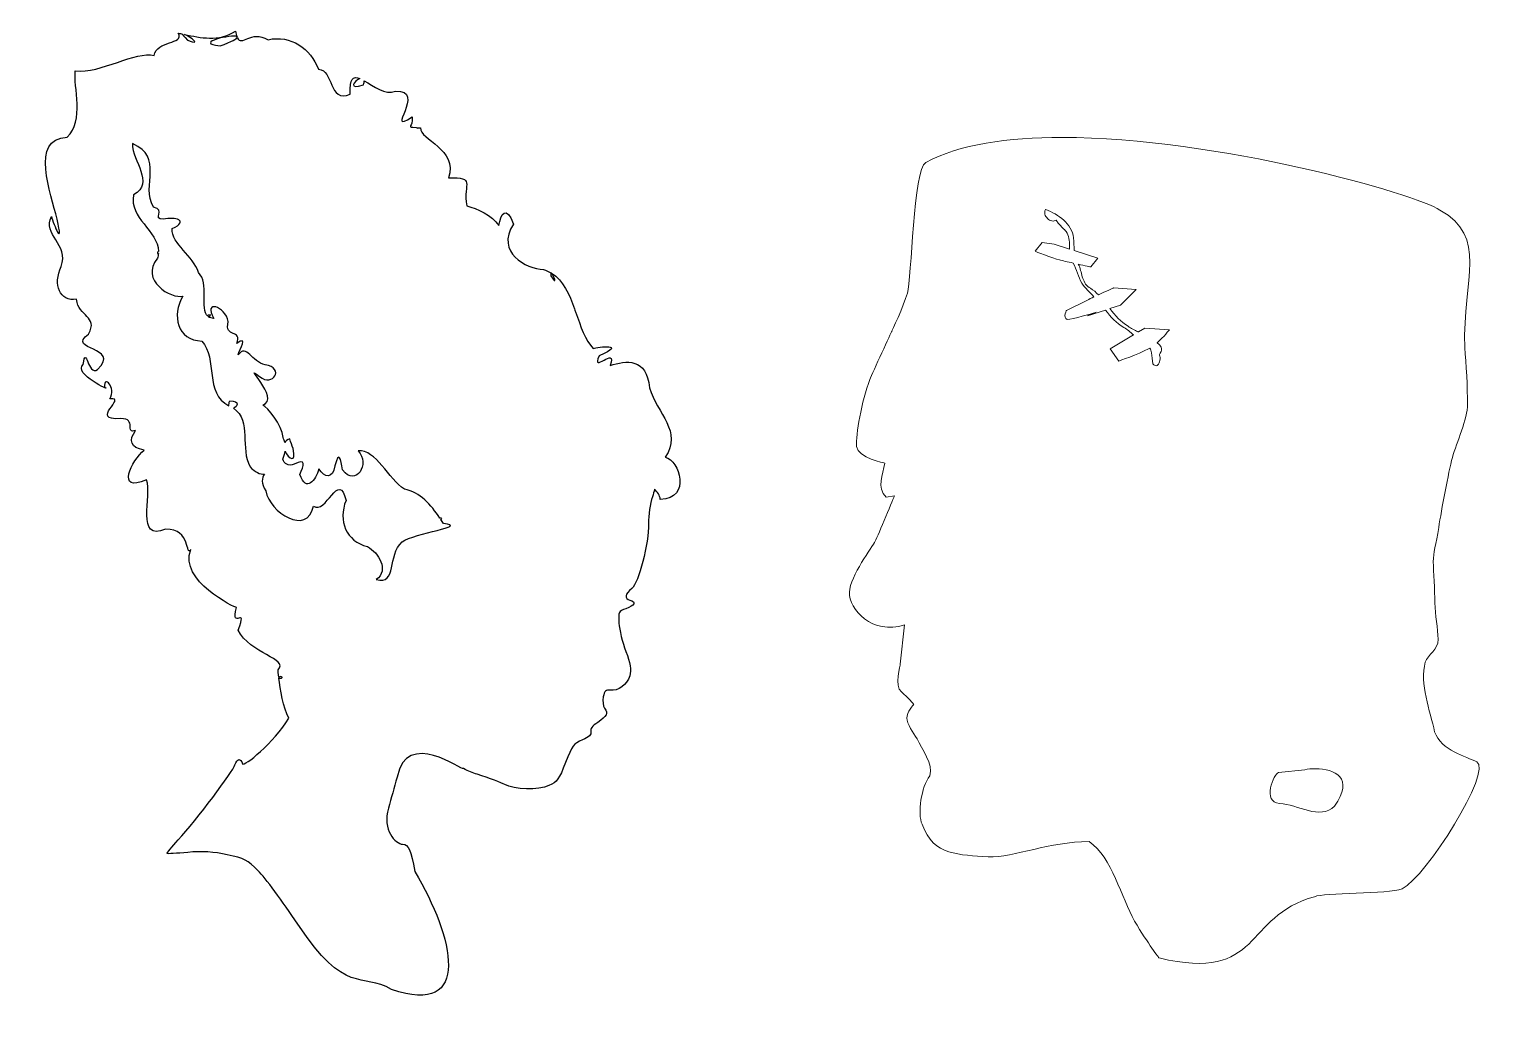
# Model space of a CAD drawing. Header units: centimetres. Extents: x -12.7 to 12.6, y -8.7 to 8.4.
import ezdxf

# ---------------------------------------------------------------- set-up
doc = ezdxf.new("R2010")
doc.units = ezdxf.units.CM
doc.header["$MEASUREMENT"] = 0
doc.layers.add('Layer 1', color=7, linetype='Continuous')

msp = doc.modelspace()

# ---------------------------------------------------------------- linework, layer by layer
at = {"layer": 'Layer 1'}
for points, knots in [([(-9.10914, 8.33432), (-9.4067, 8.14315), (-9.71375, 8.2189), (-9.98969, 8.27477), (-9.98969, 8.27477), (-9.89613, 8.23426), (-9.67105, 8.06979), (-9.93874, 8.17922), (-9.93874, 8.17922), (-10.01053, 8.24534), (-10.0315, 8.27476), (-10.02455, 8.28179), (-10.02455, 8.28179), (-10.04978, 8.28675), (-10.07486, 8.29142), (-10.0995, 8.2956), (-10.0995, 8.2956), (-9.98861, 8.09308), (-10.48374, 8.18274), (-10.51544, 7.9091), (-10.51544, 7.9091), (-10.83404, 8.00014), (-11.43946, 7.59314), (-11.88076, 7.64668), (-11.88076, 7.64668), (-11.91737, 7.37527), (-11.71505, 6.77844), (-12.02159, 6.49963), (-12.02159, 6.49963), (-12.67584, 6.47844), (-12.29885, 5.51994), (-12.19276, 5.08427), (-12.19276, 5.08427), (-12.07682, 4.55044), (-12.25679, 5.00041), (-12.29329, 5.12865), (-12.29329, 5.12865), (-12.45454, 4.81943), (-11.98181, 4.64306), (-12.12483, 4.26644), (-12.12483, 4.26644), (-12.2699, 3.94629), (-12.14864, 3.65214), (-11.85833, 3.6979), (-11.85833, 3.6979), (-11.82932, 3.39192), (-11.47487, 3.40928), (-11.65206, 3.09652), (-11.65206, 3.09652), (-12.05286, 2.80466), (-11.07769, 2.88963), (-11.49447, 2.48133), (-11.49447, 2.48133), (-11.66599, 2.36056), (-11.69143, 2.93097), (-11.74444, 2.57213), (-11.74444, 2.57213), (-11.92551, 2.40702), (-11.22481, 2.08709), (-11.37334, 2.17567), (-11.37334, 2.17567), (-11.39315, 2.40986), (-11.16858, 2.16935), (-11.28073, 1.97506), (-11.28073, 1.97506), (-10.96372, 2.01325), (-11.66302, 1.59503), (-11.09257, 1.63407), (-11.09257, 1.63407), (-10.80534, 1.63786), (-11.03635, 1.36381), (-10.83739, 1.42939), (-10.83739, 1.42939), (-10.9603, 1.25895), (-10.93047, 1.13349), (-10.68795, 1.09021), (-10.68795, 1.09021), (-10.90358, 0.91362), (-11.19224, 0.33998), (-10.64742, 0.57442), (-10.64742, 0.57442), (-10.54766, 0.30841), (-10.84315, -0.50094), (-10.32024, -0.2776), (-10.32024, -0.2776), (-9.87179, -0.27015), (-9.97964, -0.76601), (-9.88393, -0.63104), (-9.88393, -0.63104), (-10.09561, -1.16677), (-9.10967, -1.64313), (-9.09146, -1.62911), (-9.09146, -1.62911), (-9.20413, -2.05783), (-8.8819, -1.56461), (-9.06655, -2.02195), (-9.06655, -2.02195), (-8.86368, -2.43073), (-8.1806, -2.51704), (-8.37438, -2.70642), (-8.37438, -2.70642), (-8.37337, -2.72556), (-8.3698, -2.77588), (-8.36238, -2.84363), (-8.36238, -2.84363), (-8.30606, -2.78787), (-8.26959, -2.87246), (-8.36124, -2.85155), (-8.36124, -2.85155), (-8.33995, -3.04241), (-8.28976, -3.36482), (-8.18667, -3.54644), (-8.18667, -3.54644), (-8.44136, -3.96363), (-8.97331, -4.39842), (-8.9916, -4.33099), (-8.9916, -4.33099), (-9.01955, -4.22796), (-9.08568, -4.23885), (-9.1193, -4.35205), (-9.1193, -4.35205), (-9.15422, -4.46963), (-9.78448, -5.30209), (-10.10152, -5.64944), (-10.10152, -5.64944), (-10.21236, -5.77088), (-10.29969, -5.87663), (-10.29557, -5.88424), (-10.29557, -5.88424), (-10.29145, -5.89185), (-10.12916, -5.88308), (-9.93488, -5.86477), (-9.93488, -5.86477), (-9.69469, -5.84215), (-9.47658, -5.85488), (-9.25358, -5.90462), (-9.25358, -5.90462), (-8.94654, -5.97311), (-8.91245, -5.9908), (-8.71696, -6.18357), (-8.71696, -6.18357), (-8.60211, -6.29682), (-8.29482, -6.7117), (-8.0343, -7.10533), (-8.0343, -7.10533), (-7.20821, -8.35349), (-6.93249, -7.93306), (-6.4138, -8.23427), (-6.4138, -8.23427), (-4.99637, -8.72308), (-5.34122, -7.3222), (-6.00896, -6.1958), (-6.00896, -6.1958), (-6.07388, -5.82877), (-6.1198, -5.7266), (-6.22134, -5.72326), (-6.22134, -5.72326), (-6.34341, -5.71924), (-6.57893, -5.47655), (-6.46701, -5.0997), (-6.46701, -5.0997), (-6.41702, -4.93138), (-6.36792, -4.74138), (-6.31667, -4.56693), (-6.31667, -4.56693), (-6.15443, -3.71754), (-5.18317, -4.45953), (-5.17052, -4.41704), (-5.17052, -4.41704), (-5.08546, -4.45843), (-5.00495, -4.49327), (-4.93436, -4.51531), (-4.93436, -4.51531), (-4.72132, -4.58182), (-4.50553, -4.66098), (-4.4548, -4.69101), (-4.4548, -4.69101), (-4.298, -4.78385), (-3.87075, -4.79511), (-3.69267, -4.71116), (-3.69267, -4.71116), (-3.54477, -4.64144), (-3.51749, -4.60373), (-3.40466, -4.31311), (-3.40466, -4.31311), (-3.28998, -4.01771), (-3.26686, -3.9863), (-3.11416, -3.92049), (-3.11416, -3.92049), (-2.99644, -3.86975), (-2.95366, -3.8285), (-2.96721, -3.77852), (-2.96721, -3.77852), (-2.98017, -3.73075), (-2.94186, -3.67885), (-2.84811, -3.61708), (-2.84811, -3.61708), (-2.68862, -3.512), (-2.66447, -3.46209), (-2.73014, -3.37164), (-2.73014, -3.37164), (-2.75604, -3.33597), (-2.7662, -3.24824), (-2.75256, -3.17669), (-2.75256, -3.17669), (-2.73253, -3.07163), (-2.70951, -3.04927), (-2.63346, -3.06054), (-2.63346, -3.06054), (-2.49331, -3.0813), (-2.34298, -2.96997), (-2.29564, -2.81057), (-2.29564, -2.81057), (-2.26563, -2.70952), (-2.28441, -2.59013), (-2.36198, -2.3892), (-2.36198, -2.3892), (-2.42151, -2.235), (-2.47491, -2.01636), (-2.48062, -1.9033), (-2.48062, -1.9033), (-2.49091, -1.69966), (-2.48986, -1.69743), (-2.36107, -1.65175), (-2.36107, -1.65175), (-2.20485, -1.59634), (-2.17748, -1.53753), (-2.29224, -1.50344), (-2.29224, -1.50344), (-2.39149, -1.47396), (-2.37866, -1.39769), (-2.25805, -1.30193), (-2.25805, -1.30193), (-2.14081, -1.20884), (-1.96391, -0.51959), (-1.96982, -0.17865), (-1.96982, -0.17865), (-1.97223, -0.03933), (-1.94243, 0.16836), (-1.90348, 0.2828), (-1.90348, 0.2828), (-1.88762, 0.32941), (-1.87601, 0.37266), (-1.86861, 0.41231), (-1.86861, 0.41231), (-1.81183, 0.36697), (-1.7748, 0.30951), (-1.76604, 0.2357), (-1.76604, 0.2357), (-1.22423, 0.25128), (-1.43252, 0.91677), (-1.68181, 0.96976), (-1.68181, 0.96976), (-1.37582, 1.40733), (-1.82145, 1.72223), (-1.95533, 2.1664), (-1.95533, 2.1664), (-1.99796, 2.69237), (-2.35684, 2.63969), (-2.63437, 2.55313), (-2.63437, 2.55313), (-2.50636, 2.90799), (-2.98021, 2.39061), (-2.8214, 2.72), (-2.8214, 2.72), (-2.31723, 2.93872), (-2.85186, 2.87448), (-2.92555, 2.84544), (-2.92555, 2.84544), (-3.06678, 2.98145), (-3.14222, 3.23084), (-3.23054, 3.48146), (-3.23054, 3.48146), (-3.23511, 3.47956), (-3.24211, 3.49157), (-3.24843, 3.53173), (-3.24843, 3.53173), (-3.33778, 3.77907), (-3.44499, 4.02021), (-3.64603, 4.14692), (-3.64603, 4.14692), (-3.61205, 4.12084), (-3.53372, 3.90341), (-3.65803, 4.10186), (-3.65803, 4.10186), (-3.66205, 4.13977), (-3.65777, 4.1518), (-3.64988, 4.14918), (-3.64988, 4.14918), (-3.69131, 4.17484), (-3.73663, 4.1957), (-3.78664, 4.21077), (-3.78664, 4.21077), (-4.08277, 4.22558), (-4.62153, 4.50308), (-4.30537, 4.99713), (-4.30537, 4.99713), (-4.43128, 5.34165), (-4.52739, 5.16363), (-4.55738, 4.97381), (-4.55738, 4.97381), (-4.67573, 5.15121), (-4.93893, 5.27221), (-5.11347, 5.31005), (-5.11347, 5.31005), (-5.18286, 5.71603), (-4.94197, 5.80405), (-5.4291, 5.79572), (-5.4291, 5.79572), (-5.25096, 6.29146), (-5.93287, 6.45997), (-5.91138, 6.65952), (-5.91138, 6.65952), (-5.92506, 6.66099), (-5.93678, 6.66202), (-5.94851, 6.66314), (-5.94851, 6.66314), (-5.95185, 6.65545), (-5.96377, 6.65236), (-5.98881, 6.66676), (-5.98881, 6.66676), (-6.16818, 6.6818), (-6.03884, 6.65862), (-6.05402, 6.85378), (-6.05402, 6.85378), (-6.56075, 6.50557), (-5.78471, 7.32397), (-6.34565, 7.29349), (-6.34565, 7.29349), (-6.51868, 7.22236), (-6.72713, 7.38519), (-6.88566, 7.47508), (-6.88566, 7.47508), (-6.88471, 7.45746), (-6.88738, 7.43437), (-6.89517, 7.40466), (-6.89517, 7.40466), (-7.17644, 7.3075), (-7.05927, 7.47247), (-6.96355, 7.5138), (-6.96355, 7.5138), (-7.07481, 7.55811), (-7.14399, 7.52071), (-7.12703, 7.24255), (-7.12703, 7.24255), (-7.50577, 7.08204), (-7.40786, 7.66918), (-7.67633, 7.6732), (-7.67633, 7.6732), (-7.81411, 8.03316), (-8.1523, 8.27005), (-8.5476, 8.18514), (-8.5476, 8.18514), (-8.85082, 8.36488), (-9.00065, 8.04629), (-9.07946, 8.22431), (-9.07946, 8.22431), (-9.08593, 8.20043), (-9.1664, 8.1544), (-9.37766, 8.07668), (-9.37766, 8.07668), (-9.85598, 8.12875), (-9.15309, 8.28464), (-9.08422, 8.23631), (-9.08422, 8.23631), (-9.09348, 8.26067), (-9.10178, 8.29273), (-9.10913, 8.33435), (-9.10913, 8.33435), (-9.10913, 8.33435), (-9.10914, 8.33432), (-9.10914, 8.33432)], [0, 0, 0, 0, 0.0106383, 0.0106383, 0.0106383, 0.0106383, 0.0212766, 0.0212766, 0.0212766, 0.0212766, 0.03191489, 0.03191489, 0.03191489, 0.03191489, 0.04255319, 0.04255319, 0.04255319, 0.04255319, 0.05319149, 0.05319149, 0.05319149, 0.05319149, 0.06382979, 0.06382979, 0.06382979, 0.06382979, 0.07446809, 0.07446809, 0.07446809, 0.07446809, 0.08510638, 0.08510638, 0.08510638, 0.08510638, 0.09574468, 0.09574468, 0.09574468, 0.09574468, 0.10638298, 0.10638298, 0.10638298, 0.10638298, 0.11702128, 0.11702128, 0.11702128, 0.11702128, 0.12765957, 0.12765957, 0.12765957, 0.12765957, 0.13829787, 0.13829787, 0.13829787, 0.13829787, 0.14893617, 0.14893617, 0.14893617, 0.14893617, 0.15957447, 0.15957447, 0.15957447, 0.15957447, 0.17021277, 0.17021277, 0.17021277, 0.17021277, 0.18085106, 0.18085106, 0.18085106, 0.18085106, 0.19148936, 0.19148936, 0.19148936, 0.19148936, 0.20212766, 0.20212766, 0.20212766, 0.20212766, 0.21276596, 0.21276596, 0.21276596, 0.21276596, 0.22340426, 0.22340426, 0.22340426, 0.22340426, 0.23404255, 0.23404255, 0.23404255, 0.23404255, 0.24468085, 0.24468085, 0.24468085, 0.24468085, 0.25531915, 0.25531915, 0.25531915, 0.25531915, 0.26595745, 0.26595745, 0.26595745, 0.26595745, 0.27659574, 0.27659574, 0.27659574, 0.27659574, 0.28723404, 0.28723404, 0.28723404, 0.28723404, 0.29787234, 0.29787234, 0.29787234, 0.29787234, 0.30851064, 0.30851064, 0.30851064, 0.30851064, 0.31914894, 0.31914894, 0.31914894, 0.31914894, 0.32978723, 0.32978723, 0.32978723, 0.32978723, 0.34042553, 0.34042553, 0.34042553, 0.34042553, 0.35106383, 0.35106383, 0.35106383, 0.35106383, 0.36170213, 0.36170213, 0.36170213, 0.36170213, 0.37234043, 0.37234043, 0.37234043, 0.37234043, 0.38297872, 0.38297872, 0.38297872, 0.38297872, 0.39361702, 0.39361702, 0.39361702, 0.39361702, 0.40425532, 0.40425532, 0.40425532, 0.40425532, 0.41489362, 0.41489362, 0.41489362, 0.41489362, 0.42553191, 0.42553191, 0.42553191, 0.42553191, 0.43617021, 0.43617021, 0.43617021, 0.43617021, 0.44680851, 0.44680851, 0.44680851, 0.44680851, 0.45744681, 0.45744681, 0.45744681, 0.45744681, 0.46808511, 0.46808511, 0.46808511, 0.46808511, 0.4787234, 0.4787234, 0.4787234, 0.4787234, 0.4893617, 0.4893617, 0.4893617, 0.4893617, 0.5, 0.5, 0.5, 0.5, 0.5106383, 0.5106383, 0.5106383, 0.5106383, 0.5212766, 0.5212766, 0.5212766, 0.5212766, 0.53191489, 0.53191489, 0.53191489, 0.53191489, 0.54255319, 0.54255319, 0.54255319, 0.54255319, 0.55319149, 0.55319149, 0.55319149, 0.55319149, 0.56382979, 0.56382979, 0.56382979, 0.56382979, 0.57446809, 0.57446809, 0.57446809, 0.57446809, 0.58510638, 0.58510638, 0.58510638, 0.58510638, 0.59574468, 0.59574468, 0.59574468, 0.59574468, 0.60638298, 0.60638298, 0.60638298, 0.60638298, 0.61702128, 0.61702128, 0.61702128, 0.61702128, 0.62765957, 0.62765957, 0.62765957, 0.62765957, 0.63829787, 0.63829787, 0.63829787, 0.63829787, 0.64893617, 0.64893617, 0.64893617, 0.64893617, 0.65957447, 0.65957447, 0.65957447, 0.65957447, 0.67021277, 0.67021277, 0.67021277, 0.67021277, 0.68085106, 0.68085106, 0.68085106, 0.68085106, 0.69148936, 0.69148936, 0.69148936, 0.69148936, 0.70212766, 0.70212766, 0.70212766, 0.70212766, 0.71276596, 0.71276596, 0.71276596, 0.71276596, 0.72340426, 0.72340426, 0.72340426, 0.72340426, 0.73404255, 0.73404255, 0.73404255, 0.73404255, 0.74468085, 0.74468085, 0.74468085, 0.74468085, 0.75531915, 0.75531915, 0.75531915, 0.75531915, 0.76595745, 0.76595745, 0.76595745, 0.76595745, 0.77659574, 0.77659574, 0.77659574, 0.77659574, 0.78723404, 0.78723404, 0.78723404, 0.78723404, 0.79787234, 0.79787234, 0.79787234, 0.79787234, 0.80851064, 0.80851064, 0.80851064, 0.80851064, 0.81914894, 0.81914894, 0.81914894, 0.81914894, 0.82978723, 0.82978723, 0.82978723, 0.82978723, 0.84042553, 0.84042553, 0.84042553, 0.84042553, 0.85106383, 0.85106383, 0.85106383, 0.85106383, 0.86170213, 0.86170213, 0.86170213, 0.86170213, 0.87234043, 0.87234043, 0.87234043, 0.87234043, 0.88297872, 0.88297872, 0.88297872, 0.88297872, 0.89361702, 0.89361702, 0.89361702, 0.89361702, 0.90425532, 0.90425532, 0.90425532, 0.90425532, 0.91489362, 0.91489362, 0.91489362, 0.91489362, 0.92553191, 0.92553191, 0.92553191, 0.92553191, 0.93617021, 0.93617021, 0.93617021, 0.93617021, 0.94680851, 0.94680851, 0.94680851, 0.94680851, 0.95744681, 0.95744681, 0.95744681, 0.95744681, 0.96808511, 0.96808511, 0.96808511, 0.96808511, 0.9787234, 0.9787234, 0.9787234, 0.9787234, 1, 1, 1, 1]), ([(-10.89199, 6.388), (-10.33861, 6.15283), (-10.74678, 5.67064), (-10.52994, 5.29008), (-10.52994, 5.29008), (-10.29348, 5.24541), (-10.57008, 5.0819), (-10.35537, 5.07928), (-10.35537, 5.07928), (-10.16387, 5.12992), (-9.89561, 5.06179), (-10.20639, 4.91807), (-10.20639, 4.91807), (-10.21529, 4.65181), (-9.83538, 4.44383), (-9.75015, 4.15956), (-9.75015, 4.15956), (-9.56165, 3.97096), (-9.73533, 3.53446), (-9.58849, 3.40286), (-9.58849, 3.40286), (-9.58823, 3.40795), (-9.5864, 3.41495), (-9.58192, 3.42505), (-9.58192, 3.42505), (-9.5078, 3.44814), (-9.55265, 3.39896), (-9.57649, 3.39312), (-9.57649, 3.39312), (-9.55321, 3.37671), (-9.523, 3.367), (-9.48411, 3.36504), (-9.48411, 3.36504), (-9.67957, 3.69659), (-9.28201, 3.58276), (-9.23527, 3.31047), (-9.23527, 3.31047), (-9.30989, 3.01663), (-8.98998, 3.18861), (-9.089, 2.93167), (-9.089, 2.93167), (-8.88551, 3.09024), (-9.04015, 2.82385), (-9.06477, 2.73649), (-9.06477, 2.73649), (-8.91938, 2.93767), (-8.83104, 2.61205), (-8.59744, 2.56283), (-8.59744, 2.56283), (-8.25126, 2.51488), (-8.466, 2.17084), (-8.69435, 2.36109), (-8.69435, 2.36109), (-9.0285, 2.62778), (-8.31551, 1.98359), (-8.63978, 1.86636), (-8.63978, 1.86636), (-8.56327, 1.83475), (-8.29967, 1.52624), (-8.28792, 1.30732), (-8.28792, 1.30732), (-8.27464, 1.2789), (-8.26585, 1.24972), (-8.25961, 1.21992), (-8.25961, 1.21992), (-8.24426, 1.24741), (-8.21636, 1.26985), (-8.17085, 1.28264), (-8.17085, 1.28264), (-8.1537, 1.22734), (-8.13353, 1.17307), (-8.1156, 1.11803), (-8.1156, 1.11803), (-8.04567, 0.84642), (-8.19764, 0.93949), (-8.25417, 1.07093), (-8.25417, 1.07093), (-8.26035, 1.02371), (-8.27334, 0.97744), (-8.29198, 0.93417), (-8.29198, 0.93417), (-8.27041, 0.85438), (-8.19726, 0.80296), (-8.09748, 0.84564), (-8.09748, 0.84564), (-7.87323, 0.96387), (-7.93354, 0.81751), (-7.99763, 0.66699), (-7.99763, 0.66699), (-7.88972, 0.34856), (-7.72141, 0.56903), (-7.66728, 0.76367), (-7.66728, 0.76367), (-7.57326, 0.6098), (-7.42117, 0.5871), (-7.3924, 0.8205), (-7.3924, 0.8205), (-7.3188, 1.09591), (-7.29201, 0.93538), (-7.26107, 0.74714), (-7.26107, 0.74714), (-7.02513, 0.4402), (-6.77848, 0.86054), (-6.98733, 1.07613), (-6.98733, 1.07613), (-6.68572, 1.1067), (-6.46236, 0.58911), (-6.19078, 0.41475), (-6.19078, 0.41475), (-5.91425, 0.35996), (-5.7363, 0.14936), (-5.5765, -0.08655), (-5.5765, -0.08655), (-5.53096, -0.08827), (-5.54293, -0.10101), (-5.56156, -0.10829), (-5.56156, -0.10829), (-5.54573, -0.13195), (-5.53006, -0.15542), (-5.51446, -0.17939), (-5.51446, -0.17939), (-5.05292, -0.23037), (-6.02734, -0.34279), (-6.22678, -0.49615), (-6.22678, -0.49615), (-6.49528, -0.73265), (-6.30897, -1.24429), (-6.67646, -1.14915), (-6.67646, -1.14915), (-6.45002, -0.98198), (-6.63666, -0.6839), (-6.8302, -0.57879), (-6.8302, -0.57879), (-7.19817, -0.48901), (-7.34313, -0.12841), (-7.19972, 0.21889), (-7.19972, 0.21889), (-7.32045, 0.76324), (-7.55012, -0.04646), (-7.76374, 0.12312), (-7.76374, 0.12312), (-7.86659, -0.40375), (-8.52327, 0.01307), (-8.58474, 0.38305), (-8.58474, 0.38305), (-8.6714, 0.51917), (-8.65875, 0.60629), (-8.60648, 0.67491), (-8.60648, 0.67491), (-8.68949, 0.67029), (-8.77638, 0.70624), (-8.85554, 0.80103), (-8.85554, 0.80103), (-9.04327, 1.11362), (-8.82009, 1.58882), (-9.14536, 1.81631), (-9.14536, 1.81631), (-9.07822, 1.84047), (-9.01991, 1.93378), (-9.21012, 1.94356), (-9.21012, 1.94356), (-9.22253, 1.90585), (-9.22615, 1.87802), (-9.22371, 1.85752), (-9.22371, 1.85752), (-9.65838, 2.06925), (-9.4112, 2.66517), (-9.69286, 2.97582), (-9.69286, 2.97582), (-10.12175, 2.98559), (-10.21295, 3.41889), (-10.02117, 3.75267), (-10.02117, 3.75267), (-10.21655, 3.69538), (-10.77833, 4.02569), (-10.45794, 4.40567), (-10.45794, 4.40567), (-10.4499, 4.43468), (-10.44489, 4.4627), (-10.443, 4.4899), (-10.443, 4.4899), (-10.4572, 4.48358), (-10.46839, 4.48752), (-10.45409, 4.51979), (-10.45409, 4.51979), (-10.44932, 4.52128), (-10.44591, 4.52249), (-10.44209, 4.52341), (-10.44209, 4.52341), (-10.44774, 4.88618), (-10.95598, 5.10235), (-10.87365, 5.50019), (-10.87365, 5.50019), (-10.49823, 5.71483), (-10.89882, 6.0807), (-10.89199, 6.38799), (-10.89199, 6.38799), (-10.89199, 6.38799), (-10.89199, 6.388), (-10.89199, 6.388)], [0, 0, 0, 0, 0.01960784, 0.01960784, 0.01960784, 0.01960784, 0.03921569, 0.03921569, 0.03921569, 0.03921569, 0.05882353, 0.05882353, 0.05882353, 0.05882353, 0.07843137, 0.07843137, 0.07843137, 0.07843137, 0.09803922, 0.09803922, 0.09803922, 0.09803922, 0.11764706, 0.11764706, 0.11764706, 0.11764706, 0.1372549, 0.1372549, 0.1372549, 0.1372549, 0.15686275, 0.15686275, 0.15686275, 0.15686275, 0.17647059, 0.17647059, 0.17647059, 0.17647059, 0.19607843, 0.19607843, 0.19607843, 0.19607843, 0.21568627, 0.21568627, 0.21568627, 0.21568627, 0.23529412, 0.23529412, 0.23529412, 0.23529412, 0.25490196, 0.25490196, 0.25490196, 0.25490196, 0.2745098, 0.2745098, 0.2745098, 0.2745098, 0.29411765, 0.29411765, 0.29411765, 0.29411765, 0.31372549, 0.31372549, 0.31372549, 0.31372549, 0.33333333, 0.33333333, 0.33333333, 0.33333333, 0.35294118, 0.35294118, 0.35294118, 0.35294118, 0.37254902, 0.37254902, 0.37254902, 0.37254902, 0.39215686, 0.39215686, 0.39215686, 0.39215686, 0.41176471, 0.41176471, 0.41176471, 0.41176471, 0.43137255, 0.43137255, 0.43137255, 0.43137255, 0.45098039, 0.45098039, 0.45098039, 0.45098039, 0.47058824, 0.47058824, 0.47058824, 0.47058824, 0.49019608, 0.49019608, 0.49019608, 0.49019608, 0.50980392, 0.50980392, 0.50980392, 0.50980392, 0.52941176, 0.52941176, 0.52941176, 0.52941176, 0.54901961, 0.54901961, 0.54901961, 0.54901961, 0.56862745, 0.56862745, 0.56862745, 0.56862745, 0.58823529, 0.58823529, 0.58823529, 0.58823529, 0.60784314, 0.60784314, 0.60784314, 0.60784314, 0.62745098, 0.62745098, 0.62745098, 0.62745098, 0.64705882, 0.64705882, 0.64705882, 0.64705882, 0.66666667, 0.66666667, 0.66666667, 0.66666667, 0.68627451, 0.68627451, 0.68627451, 0.68627451, 0.70588235, 0.70588235, 0.70588235, 0.70588235, 0.7254902, 0.7254902, 0.7254902, 0.7254902, 0.74509804, 0.74509804, 0.74509804, 0.74509804, 0.76470588, 0.76470588, 0.76470588, 0.76470588, 0.78431373, 0.78431373, 0.78431373, 0.78431373, 0.80392157, 0.80392157, 0.80392157, 0.80392157, 0.82352941, 0.82352941, 0.82352941, 0.82352941, 0.84313725, 0.84313725, 0.84313725, 0.84313725, 0.8627451, 0.8627451, 0.8627451, 0.8627451, 0.88235294, 0.88235294, 0.88235294, 0.88235294, 0.90196078, 0.90196078, 0.90196078, 0.90196078, 0.92156863, 0.92156863, 0.92156863, 0.92156863, 0.94117647, 0.94117647, 0.94117647, 0.94117647, 0.96078431, 0.96078431, 0.96078431, 0.96078431, 1, 1, 1, 1])]:
    msp.add_open_spline(points, degree=3, knots=knots, dxfattribs=at)
at = {"layer": 'Layer 1', "lineweight": 9}
for points, knots in [([(5.17447, 6.49484), (4.24202, 6.4939), (3.40377, 6.37384), (2.8219, 6.06347), (2.8219, 6.06347), (2.60659, 5.94862), (2.57829, 4.04254), (2.50719, 3.80552), (2.50719, 3.80552), (2.43608, 3.5685), (2.23473, 3.14162), (2.23473, 3.14162), (2.23473, 3.14162), (2.23473, 3.14162), (1.90287, 2.43057), (1.85547, 2.31206), (1.85547, 2.31206), (1.71812, 1.93431), (1.60763, 1.35152), (1.62708, 1.15353), (1.62708, 1.15353), (1.64653, 0.95554), (2.11626, 0.8663), (2.11626, 0.8663), (2.11626, 0.8663), (2.07807, 0.65156), (1.97252, 0.45357), (2.13985, 0.27369), (2.13985, 0.27369), (2.13985, 0.27369), (2.28217, 0.29754), (2.28217, 0.29754), (2.28217, 0.29754), (2.28217, 0.29754), (1.99775, -0.38977), (1.95035, -0.48458), (1.95035, -0.48458), (1.90295, -0.57939), (1.51654, -1.08115), (1.50343, -1.3678), (1.50343, -1.3678), (1.49032, -1.65445), (1.89849, -2.11878), (2.45768, -1.93034), (2.45768, -1.93034), (2.45768, -1.93034), (2.38172, -2.61213), (2.38172, -2.61213), (2.38172, -2.61213), (2.38172, -2.61213), (2.28213, -2.99691), (2.40064, -3.09172), (2.40064, -3.09172), (2.51915, -3.18653), (2.61399, -3.30507), (2.61399, -3.30507), (2.61399, -3.30507), (2.61399, -3.30507), (2.49552, -3.44746), (2.49552, -3.54227), (2.49552, -3.54227), (2.49552, -3.63708), (2.60277, -3.80495), (2.67387, -3.89976), (2.67387, -3.89976), (2.74621, -4.07545), (2.96399, -4.3448), (2.89267, -4.53955), (2.89267, -4.53955), (2.74434, -4.73964), (2.67902, -5.18638), (2.75813, -5.37922), (2.75813, -5.37922), (2.96129, -5.93892), (3.41111, -5.89605), (3.90162, -5.94358), (3.90162, -5.94358), (4.36438, -5.95081), (4.95566, -5.67938), (5.64628, -5.67682), (5.64628, -5.67682), (6.04967, -5.94822), (6.19807, -6.6459), (6.43358, -7.05207), (6.43358, -7.05207), (6.6706, -7.455), (6.85665, -7.69005), (6.85665, -7.69005), (6.85665, -7.69005), (8.65106, -8.11776), (8.29915, -6.97169), (9.54441, -6.63029), (9.54441, -6.63029), (9.68662, -6.55918), (10.82004, -6.5877), (11.05705, -6.49289), (11.05705, -6.49289), (11.47992, -6.29455), (12.6247, -4.44604), (12.35168, -4.29975), (12.35168, -4.29975), (12.16207, -4.20494), (11.73914, -4.11103), (11.62063, -3.7792), (11.62063, -3.7792), (11.54213, -3.42001), (11.35441, -2.9445), (11.45939, -2.57816), (11.45939, -2.57816), (11.50679, -2.43595), (11.68052, -2.36959), (11.68052, -2.17997), (11.68052, -2.17997), (11.68052, -1.99036), (11.6253, -1.76464), (11.6253, -1.55132), (11.6253, -1.55132), (11.6253, -1.33801), (11.59678, -1.00615), (11.59678, -0.84024), (11.59678, -0.84024), (11.59678, -0.67433), (11.64426, -0.55575), (11.69166, -0.24763), (11.69166, -0.24763), (11.73906, 0.06049), (11.8575, 0.70047), (11.9286, 0.96119), (11.9286, 0.96119), (11.99971, 1.22191), (12.18939, 1.62491), (12.18939, 1.88563), (12.18939, 1.88563), (12.18939, 2.14635), (12.16565, 2.59653), (12.14195, 2.85725), (12.14195, 2.85725), (12.09948, 4.06814), (12.55308, 4.7745), (11.7085, 5.23911), (11.7085, 5.23911), (11.32483, 5.51312), (7.8588, 6.49756), (5.17447, 6.49484)], [0, 0, 0, 0, 0.02702703, 0.02702703, 0.02702703, 0.02702703, 0.05405405, 0.05405405, 0.05405405, 0.05405405, 0.08108108, 0.08108108, 0.08108108, 0.08108108, 0.10810811, 0.10810811, 0.10810811, 0.10810811, 0.13513514, 0.13513514, 0.13513514, 0.13513514, 0.16216216, 0.16216216, 0.16216216, 0.16216216, 0.18918919, 0.18918919, 0.18918919, 0.18918919, 0.21621622, 0.21621622, 0.21621622, 0.21621622, 0.24324324, 0.24324324, 0.24324324, 0.24324324, 0.27027027, 0.27027027, 0.27027027, 0.27027027, 0.2972973, 0.2972973, 0.2972973, 0.2972973, 0.32432432, 0.32432432, 0.32432432, 0.32432432, 0.35135135, 0.35135135, 0.35135135, 0.35135135, 0.37837838, 0.37837838, 0.37837838, 0.37837838, 0.40540541, 0.40540541, 0.40540541, 0.40540541, 0.43243243, 0.43243243, 0.43243243, 0.43243243, 0.45945946, 0.45945946, 0.45945946, 0.45945946, 0.48648649, 0.48648649, 0.48648649, 0.48648649, 0.51351351, 0.51351351, 0.51351351, 0.51351351, 0.54054054, 0.54054054, 0.54054054, 0.54054054, 0.56756757, 0.56756757, 0.56756757, 0.56756757, 0.59459459, 0.59459459, 0.59459459, 0.59459459, 0.62162162, 0.62162162, 0.62162162, 0.62162162, 0.64864865, 0.64864865, 0.64864865, 0.64864865, 0.67567568, 0.67567568, 0.67567568, 0.67567568, 0.7027027, 0.7027027, 0.7027027, 0.7027027, 0.72972973, 0.72972973, 0.72972973, 0.72972973, 0.75675676, 0.75675676, 0.75675676, 0.75675676, 0.78378378, 0.78378378, 0.78378378, 0.78378378, 0.81081081, 0.81081081, 0.81081081, 0.81081081, 0.83783784, 0.83783784, 0.83783784, 0.83783784, 0.86486486, 0.86486486, 0.86486486, 0.86486486, 0.89189189, 0.89189189, 0.89189189, 0.89189189, 0.91891892, 0.91891892, 0.91891892, 0.91891892, 0.94594595, 0.94594595, 0.94594595, 0.94594595, 1, 1, 1, 1]), ([(4.89554, 5.24947), (4.89563, 5.24949), (4.89574, 5.24949), (4.89585, 5.24949), (4.89585, 5.24949), (4.89636, 5.24949), (4.89687, 5.2494), (4.89734, 5.24921), (4.89734, 5.24921), (5.0046, 5.20609), (5.11755, 5.14608), (5.20713, 5.06541), (5.20713, 5.06541), (5.29671, 4.98475), (5.36311, 4.88314), (5.37641, 4.75666), (5.37641, 4.75666), (5.38366, 4.68511), (5.38323, 4.61045), (5.38937, 4.53761), (5.38937, 4.53761), (5.38937, 4.53761), (5.79818, 4.40696), (5.79818, 4.40696), (5.79818, 4.40696), (5.79818, 4.40696), (5.67764, 4.25608), (5.67764, 4.25608), (5.67764, 4.25608), (5.67764, 4.25608), (5.57367, 4.27843), (5.45651, 4.30404), (5.45651, 4.30404), (5.46197, 4.29542), (5.46777, 4.28694), (5.47414, 4.27863), (5.47414, 4.27863), (5.47436, 4.27831), (5.47453, 4.27796), (5.47466, 4.27759), (5.47466, 4.27759), (5.50067, 4.20934), (5.51372, 4.13015), (5.53843, 4.05905), (5.53843, 4.05905), (5.56314, 3.98795), (5.59905, 3.92513), (5.67038, 3.88769), (5.67038, 3.88769), (5.67047, 3.88762), (5.67056, 3.88753), (5.67064, 3.88744), (5.67064, 3.88744), (5.72191, 3.85493), (5.76743, 3.81643), (5.80933, 3.77441), (5.80933, 3.77441), (5.93736, 3.83399), (6.0696, 3.89418), (6.0696, 3.89418), (6.0696, 3.89418), (6.0696, 3.89418), (6.46156, 3.86411), (6.46156, 3.86411), (6.46156, 3.86411), (6.46156, 3.86411), (6.19014, 3.59269), (6.19014, 3.59269), (6.19014, 3.59269), (6.19014, 3.59269), (6.0079, 3.53514), (6.0079, 3.53514), (6.0079, 3.53514), (6.09794, 3.41853), (6.19059, 3.30564), (6.32002, 3.23106), (6.32002, 3.23106), (6.32022, 3.2309), (6.32039, 3.23072), (6.32055, 3.23054), (6.32055, 3.23054), (6.37137, 3.19076), (6.43286, 3.16643), (6.49009, 3.13747), (6.49009, 3.13747), (6.49323, 3.13588), (6.49631, 3.13417), (6.49942, 3.13254), (6.49942, 3.13254), (6.49942, 3.13254), (6.61245, 3.20046), (6.61245, 3.20046), (6.61245, 3.20046), (6.61245, 3.20046), (7.03475, 3.17039), (7.03475, 3.17039), (7.03475, 3.17039), (7.03475, 3.17039), (6.94161, 3.04679), (6.82244, 2.9433), (6.82244, 2.9433), (6.82462, 2.94195), (6.8268, 2.94054), (6.82892, 2.93915), (6.82892, 2.93915), (6.85903, 2.91949), (6.88313, 2.89569), (6.89373, 2.86656), (6.89373, 2.86656), (6.90427, 2.83757), (6.90086, 2.80348), (6.8774, 2.76468), (6.8774, 2.76468), (6.87732, 2.76449), (6.87724, 2.76434), (6.87714, 2.76416), (6.87714, 2.76416), (6.87273, 2.7553), (6.86725, 2.74854), (6.86133, 2.74316), (6.86133, 2.74316), (6.86477, 2.73473), (6.8675, 2.72578), (6.86937, 2.71646), (6.86937, 2.71646), (6.87583, 2.68435), (6.87361, 2.64829), (6.86496, 2.61769), (6.86496, 2.61769), (6.85631, 2.58709), (6.84147, 2.56162), (6.82089, 2.55184), (6.82089, 2.55184), (6.8106, 2.54695), (6.79867, 2.5464), (6.78667, 2.55132), (6.78667, 2.55132), (6.77467, 2.55624), (6.76259, 2.56635), (6.75012, 2.58269), (6.75012, 2.58269), (6.74973, 2.58316), (6.74946, 2.58369), (6.74931, 2.58426), (6.74931, 2.58426), (6.73559, 2.64292), (6.73632, 2.71186), (6.72468, 2.77376), (6.72468, 2.77376), (6.71933, 2.80222), (6.71144, 2.82904), (6.6985, 2.85283), (6.6985, 2.85283), (6.68988, 2.84787), (6.68147, 2.84289), (6.67284, 2.83857), (6.67284, 2.83857), (6.49189, 2.7481), (6.16007, 2.62755), (6.16007, 2.62755), (6.16007, 2.62755), (6.16007, 2.62755), (6.0092, 2.83857), (6.0092, 2.83857), (6.0092, 2.83857), (6.0092, 2.83857), (6.41179, 3.07992), (6.41179, 3.07992), (6.41179, 3.07992), (6.36086, 3.12861), (6.30944, 3.17644), (6.24666, 3.20798), (6.24666, 3.20798), (6.24657, 3.20806), (6.24648, 3.20815), (6.2464, 3.20824), (6.2464, 3.20824), (6.12109, 3.28624), (6.01551, 3.39082), (5.93091, 3.51077), (5.93091, 3.51077), (5.93091, 3.51077), (5.61724, 3.41174), (5.61724, 3.41174), (5.61724, 3.41174), (5.61724, 3.41174), (5.76811, 3.47188), (5.76811, 3.47188), (5.76811, 3.47188), (5.76811, 3.47188), (5.46653, 3.38149), (5.31574, 3.35134), (5.31574, 3.35134), (5.16495, 3.32118), (5.25534, 3.50222), (5.25534, 3.50222), (5.25534, 3.50222), (5.25534, 3.50222), (5.61723, 3.68317), (5.61723, 3.68317), (5.61723, 3.68317), (5.64558, 3.69735), (5.68614, 3.71657), (5.73077, 3.73761), (5.73077, 3.73761), (5.65704, 3.81313), (5.58305, 3.88872), (5.51975, 3.97326), (5.51975, 3.97326), (5.51966, 3.97341), (5.51957, 3.97359), (5.51949, 3.97377), (5.51949, 3.97377), (5.45824, 4.08516), (5.42913, 4.21062), (5.37276, 4.32244), (5.37276, 4.32244), (5.27653, 4.34369), (5.182, 4.36481), (5.13478, 4.37662), (5.13478, 4.37662), (5.01415, 4.40678), (4.71248, 4.5275), (4.71248, 4.5275), (4.71248, 4.5275), (4.71248, 4.5275), (4.83303, 4.67838), (4.83303, 4.67838), (4.83303, 4.67838), (4.83303, 4.67838), (5.04431, 4.64805), (5.04431, 4.64805), (5.04431, 4.64805), (5.04431, 4.64805), (5.30951, 4.56328), (5.30951, 4.56328), (5.30951, 4.56328), (5.30865, 4.5926), (5.30832, 4.62192), (5.30718, 4.6509), (5.30718, 4.6509), (5.30364, 4.74011), (5.29172, 4.8252), (5.22785, 4.89458), (5.22785, 4.89458), (5.22777, 4.89466), (5.22766, 4.89479), (5.22759, 4.89484), (5.22759, 4.89484), (5.19953, 4.91816), (5.15792, 4.96162), (5.12519, 5.00009), (5.12519, 5.00009), (5.10879, 5.01938), (5.09473, 5.03742), (5.08579, 5.0509), (5.08579, 5.0509), (5.08146, 5.05744), (5.07838, 5.06276), (5.07672, 5.06723), (5.07672, 5.06723), (5.05469, 5.05165), (5.02952, 5.04702), (5.00491, 5.05142), (5.00491, 5.05142), (4.97749, 5.05632), (4.9508, 5.07157), (4.92895, 5.09212), (4.92895, 5.09212), (4.90711, 5.11267), (4.89025, 5.1386), (4.88255, 5.166), (4.88255, 5.166), (4.87485, 5.1934), (4.87648, 5.22227), (4.8924, 5.2474), (4.8924, 5.2474), (4.8928, 5.24832), (4.89354, 5.24905), (4.89446, 5.24947), (4.89446, 5.24947), (4.89446, 5.24947), (4.89554, 5.24947), (4.89554, 5.24947)], [0, 0, 0, 0, 0.01388889, 0.01388889, 0.01388889, 0.01388889, 0.02777778, 0.02777778, 0.02777778, 0.02777778, 0.04166667, 0.04166667, 0.04166667, 0.04166667, 0.05555556, 0.05555556, 0.05555556, 0.05555556, 0.06944444, 0.06944444, 0.06944444, 0.06944444, 0.08333333, 0.08333333, 0.08333333, 0.08333333, 0.09722222, 0.09722222, 0.09722222, 0.09722222, 0.11111111, 0.11111111, 0.11111111, 0.11111111, 0.125, 0.125, 0.125, 0.125, 0.13888889, 0.13888889, 0.13888889, 0.13888889, 0.15277778, 0.15277778, 0.15277778, 0.15277778, 0.16666667, 0.16666667, 0.16666667, 0.16666667, 0.18055556, 0.18055556, 0.18055556, 0.18055556, 0.19444444, 0.19444444, 0.19444444, 0.19444444, 0.20833333, 0.20833333, 0.20833333, 0.20833333, 0.22222222, 0.22222222, 0.22222222, 0.22222222, 0.23611111, 0.23611111, 0.23611111, 0.23611111, 0.25, 0.25, 0.25, 0.25, 0.26388889, 0.26388889, 0.26388889, 0.26388889, 0.27777778, 0.27777778, 0.27777778, 0.27777778, 0.29166667, 0.29166667, 0.29166667, 0.29166667, 0.30555556, 0.30555556, 0.30555556, 0.30555556, 0.31944444, 0.31944444, 0.31944444, 0.31944444, 0.33333333, 0.33333333, 0.33333333, 0.33333333, 0.34722222, 0.34722222, 0.34722222, 0.34722222, 0.36111111, 0.36111111, 0.36111111, 0.36111111, 0.375, 0.375, 0.375, 0.375, 0.38888889, 0.38888889, 0.38888889, 0.38888889, 0.40277778, 0.40277778, 0.40277778, 0.40277778, 0.41666667, 0.41666667, 0.41666667, 0.41666667, 0.43055556, 0.43055556, 0.43055556, 0.43055556, 0.44444444, 0.44444444, 0.44444444, 0.44444444, 0.45833333, 0.45833333, 0.45833333, 0.45833333, 0.47222222, 0.47222222, 0.47222222, 0.47222222, 0.48611111, 0.48611111, 0.48611111, 0.48611111, 0.5, 0.5, 0.5, 0.5, 0.51388889, 0.51388889, 0.51388889, 0.51388889, 0.52777778, 0.52777778, 0.52777778, 0.52777778, 0.54166667, 0.54166667, 0.54166667, 0.54166667, 0.55555556, 0.55555556, 0.55555556, 0.55555556, 0.56944444, 0.56944444, 0.56944444, 0.56944444, 0.58333333, 0.58333333, 0.58333333, 0.58333333, 0.59722222, 0.59722222, 0.59722222, 0.59722222, 0.61111111, 0.61111111, 0.61111111, 0.61111111, 0.625, 0.625, 0.625, 0.625, 0.63888889, 0.63888889, 0.63888889, 0.63888889, 0.65277778, 0.65277778, 0.65277778, 0.65277778, 0.66666667, 0.66666667, 0.66666667, 0.66666667, 0.68055556, 0.68055556, 0.68055556, 0.68055556, 0.69444444, 0.69444444, 0.69444444, 0.69444444, 0.70833333, 0.70833333, 0.70833333, 0.70833333, 0.72222222, 0.72222222, 0.72222222, 0.72222222, 0.73611111, 0.73611111, 0.73611111, 0.73611111, 0.75, 0.75, 0.75, 0.75, 0.76388889, 0.76388889, 0.76388889, 0.76388889, 0.77777778, 0.77777778, 0.77777778, 0.77777778, 0.79166667, 0.79166667, 0.79166667, 0.79166667, 0.80555556, 0.80555556, 0.80555556, 0.80555556, 0.81944444, 0.81944444, 0.81944444, 0.81944444, 0.83333333, 0.83333333, 0.83333333, 0.83333333, 0.84722222, 0.84722222, 0.84722222, 0.84722222, 0.86111111, 0.86111111, 0.86111111, 0.86111111, 0.875, 0.875, 0.875, 0.875, 0.88888889, 0.88888889, 0.88888889, 0.88888889, 0.90277778, 0.90277778, 0.90277778, 0.90277778, 0.91666667, 0.91666667, 0.91666667, 0.91666667, 0.93055556, 0.93055556, 0.93055556, 0.93055556, 0.94444444, 0.94444444, 0.94444444, 0.94444444, 0.95833333, 0.95833333, 0.95833333, 0.95833333, 0.97222222, 0.97222222, 0.97222222, 0.97222222, 1, 1, 1, 1]), ([(9.55813, -4.41796), (9.89764, -4.416), (10.23572, -4.57901), (9.89047, -5.06839), (9.89047, -5.06839), (9.63814, -5.31392), (9.25082, -5.0342), (8.94037, -5.01836), (8.94037, -5.01836), (8.62992, -5.00252), (8.83901, -4.49937), (8.92378, -4.48511), (8.92378, -4.48511), (8.92378, -4.48511), (9.37381, -4.43508), (9.37381, -4.43508), (9.37381, -4.43508), (9.43246, -4.42444), (9.49526, -4.41833), (9.55813, -4.41797), (9.55813, -4.41797), (9.55813, -4.41797), (9.55813, -4.41796), (9.55813, -4.41796)], [0, 0, 0, 0, 0.14285714, 0.14285714, 0.14285714, 0.14285714, 0.28571429, 0.28571429, 0.28571429, 0.28571429, 0.42857143, 0.42857143, 0.42857143, 0.42857143, 0.57142857, 0.57142857, 0.57142857, 0.57142857, 0.71428571, 0.71428571, 0.71428571, 0.71428571, 1, 1, 1, 1])]:
    msp.add_open_spline(points, degree=3, knots=knots, dxfattribs=at)

doc.saveas('drawing.dxf')
